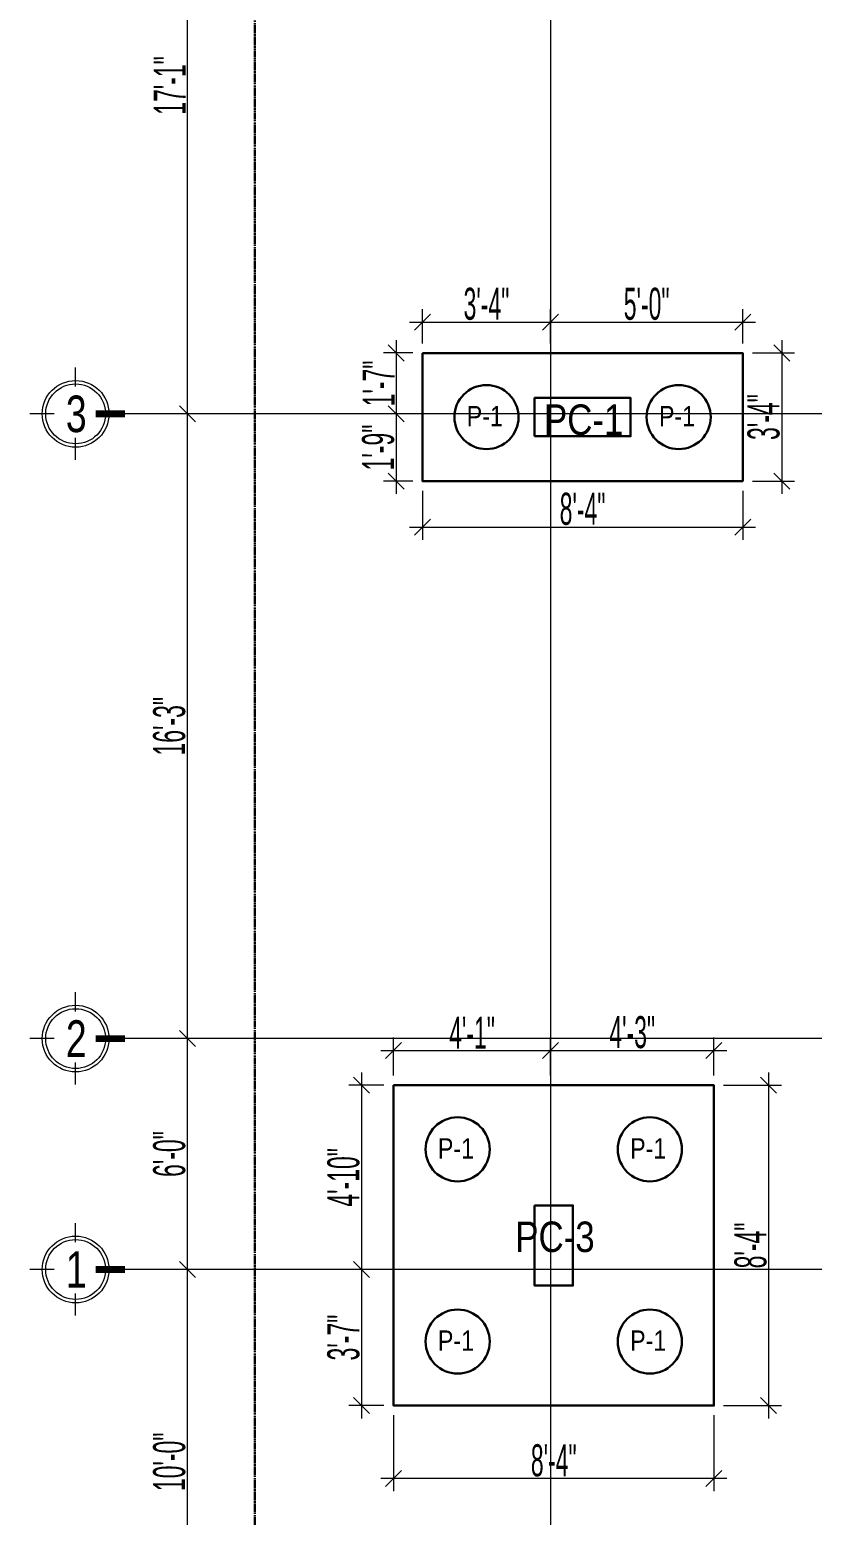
# Model space of a CAD drawing. Header units: inches. Extents: x 283072 to 301462, y 26630 to 62925.
# Drawn here: x 292628.7 to 292872.9, y 28750.4 to 29214.2 of the extents above; entities that cross this region are included whole.
import ezdxf

# ---------------------------------------------------------------- set-up
doc = ezdxf.new("R2010")
doc.units = ezdxf.units.IN
doc.header["$MEASUREMENT"] = 0
doc.header["$PDMODE"] = 2
for name, pattern in [('ACAD_ISO10W100', [18, 12, -3, 0, -3]), ('CENTER2', [1.125, 0.75, -0.125, 0.125, -0.125]), ('DASHDOT', [25.4, 12.7, -6.35, 0, -6.35])]:
    doc.linetypes.add(name, pattern=pattern)
doc.layers.get('0').update_dxf_attribs({"lineweight": 5})
for name, color, linetype, lineweight in [('BASE', 6, 'Continuous', 25), ('BUILDING_OUTER_P3', 1, 'Continuous', 35), ('column', 1, 'Continuous', 30), ('Dime.', 7, 'Continuous', 15), ('Dimension.', 7, 'Continuous', 5), ('E-D', 3, 'ACAD_ISO10W100', 20), ('Grid+Di', 194, 'CENTER2', 15), ('Pile-Anis', 1, 'Continuous', 30)]:
    doc.layers.add(name, color=color, linetype=linetype, lineweight=lineweight)
doc.styles.add('ltcnbt', font='swisscl.ttf', dxfattribs={"width": 0.7, "height": 10})
doc.styles.get("Standard").update_dxf_attribs({"font": 'ARIALN.TTF'})
doc.styles.add('style4', font='swisscl.ttf')
doc.dimstyles.new('SCALE-50', dxfattribs={"dimtxt": 9, "dimasz": 5, "dimexe": 4, "dimexo": 3, "dimgap": 0.5, "dimtad": 1, "dimdec": 0, "dimzin": 3, "dimdsep": 46, "dimlunit": 4, "dimtxsty": 'ltcnbt', "dimblk": 'OBLIQUE', "dimcen": 0.09375, "dimdle": 4, "dimclrd": 252, "dimclre": 252, "dimclrt": 7, "dimadec": 0, "dimazin": 0, "dimtfac": 1, "dimtdec": 0, "dimtofl": 0, "dimtmove": 1, "dimatfit": 3, "dimfxl": 3, "dimtolj": 1, "dimtzin": 0, "dimlwd": 15, "dimlwe": 15, "dimarcsym": 0})

# ---------------------------------------------------------------- blocks, each defined once
blk = doc.blocks.new('GN')
at = {"layer": 'Grid+Di', "color": 5, "linetype": 'ByBlock', "lineweight": 0}
for points in [[(0, 7.97), (0, 13.6)], [(-6.26, 0), (-13.44, 0)], [(0, -13.43), (0, -7.03)]]:
    blk.add_lwpolyline(points, dxfattribs=at)
at = {"layer": 'Grid+Di', "color": 5, "linetype": 'ByBlock', "lineweight": 0, "const_width": 2}
blk.add_lwpolyline([(14.47, 0), (5.86, 0)], dxfattribs=at)
at = {"layer": 'Grid+Di', "color": 5, "linetype": 'ByBlock'}
for radius in [9.76, 8.76]:
    blk.add_circle((0, 0), radius, dxfattribs=at)
blk = doc.blocks.new('_Oblique')
at = {"color": 0, "linetype": 'ByBlock', "lineweight": -2}
blk.add_line((-0.5, -0.5), (0.5, 0.5), dxfattribs=at)
blk = doc.blocks.new('*D412')
at = {"layer": 'Defpoints', "color": 0, "linetype": 'ByBlock', "lineweight": 30, "ltscale": 200, "transparency": 16777216}
for p in [(292677.87, 28827.16), (292698.92, 28827.16), (292698.92, 28707.08)]:
    blk.add_point(p, dxfattribs=at)
at = {"layer": 'Dimension.', "color": 252, "lineweight": 15, "ltscale": 200, "transparency": 16777216}
for p, q in [((292677.87, 28703.08), (292677.87, 28831.16)), ((292695.92, 28827.16), (292673.87, 28827.16)), ((292695.92, 28707.08), (292673.87, 28707.08))]:
    blk.add_line(p, q, dxfattribs=at)
at = {"layer": 'Dimension.', "color": 252, "linetype": 'ByBlock', "lineweight": 15, "ltscale": 200, "transparency": 16777216, "xscale": 5, "yscale": 5, "zscale": 5}
for p, rotation in [((292677.87, 28827.16), 90), ((292677.87, 28707.08), 270)]:
    blk.add_blockref('_Oblique', p, dxfattribs=dict(at, rotation=rotation))
at = {"layer": 'Dimension.', "color": 7, "linetype": 'ByBlock', "lineweight": 15, "ltscale": 200, "transparency": 16777216, "insert": (292672.25, 28767.12), "char_height": 10, "attachment_point": 5, "rotation": 90, "style": 'ltcnbt'}
blk.add_mtext('\\A1;10\'-0"', dxfattribs=at)
blk = doc.blocks.new('*D413')
at = {"layer": 'Defpoints', "color": 0, "linetype": 'ByBlock', "lineweight": 30, "ltscale": 200, "transparency": 16777216}
for p in [(292677.87, 28899.22), (292698.92, 28899.22), (292698.92, 28827.16)]:
    blk.add_point(p, dxfattribs=at)
at = {"layer": 'Dimension.', "color": 252, "lineweight": 15, "ltscale": 200, "transparency": 16777216}
for p, q in [((292695.92, 28899.22), (292673.87, 28899.22)), ((292677.87, 28823.16), (292677.87, 28903.22)), ((292695.92, 28827.16), (292673.87, 28827.16))]:
    blk.add_line(p, q, dxfattribs=at)
at = {"layer": 'Dimension.', "color": 252, "linetype": 'ByBlock', "lineweight": 15, "ltscale": 200, "transparency": 16777216, "xscale": 5, "yscale": 5, "zscale": 5}
for p, rotation in [((292677.87, 28899.22), 90), ((292677.87, 28827.16), 270)]:
    blk.add_blockref('_Oblique', p, dxfattribs=dict(at, rotation=rotation))
at = {"layer": 'Dimension.', "color": 7, "linetype": 'ByBlock', "lineweight": 15, "ltscale": 200, "transparency": 16777216, "insert": (292672.25, 28863.19), "char_height": 10, "attachment_point": 5, "rotation": 90, "style": 'ltcnbt'}
blk.add_mtext('\\A1;6\'-0"', dxfattribs=at)
blk = doc.blocks.new('*D414')
at = {"layer": 'Defpoints', "color": 0, "linetype": 'ByBlock', "lineweight": 30, "ltscale": 200, "transparency": 16777216}
for p in [(292677.87, 29094.24), (292698.92, 29094.24), (292698.92, 28899.22)]:
    blk.add_point(p, dxfattribs=at)
at = {"layer": 'Dimension.', "color": 252, "lineweight": 15, "ltscale": 200, "transparency": 16777216}
for p, q in [((292695.92, 29094.24), (292673.87, 29094.24)), ((292677.87, 28895.22), (292677.87, 29098.24)), ((292695.92, 28899.22), (292673.87, 28899.22))]:
    blk.add_line(p, q, dxfattribs=at)
at = {"layer": 'Dimension.', "color": 252, "linetype": 'ByBlock', "lineweight": 15, "ltscale": 200, "transparency": 16777216, "xscale": 5, "yscale": 5, "zscale": 5}
for p, rotation in [((292677.87, 29094.24), 90), ((292677.87, 28899.22), 270)]:
    blk.add_blockref('_Oblique', p, dxfattribs=dict(at, rotation=rotation))
at = {"layer": 'Dimension.', "color": 7, "linetype": 'ByBlock', "lineweight": 15, "ltscale": 200, "transparency": 16777216, "insert": (292672.24, 28996.73), "char_height": 10, "attachment_point": 5, "rotation": 90, "style": 'ltcnbt'}
blk.add_mtext('\\A1;16\'-3"', dxfattribs=at)
blk = doc.blocks.new('*D415')
at = {"layer": 'Defpoints', "color": 0, "linetype": 'ByBlock', "lineweight": 30, "ltscale": 200, "transparency": 16777216}
for p in [(292677.87, 29299.24), (292698.92, 29299.24), (292698.92, 29094.24)]:
    blk.add_point(p, dxfattribs=at)
at = {"layer": 'Dimension.', "color": 252, "lineweight": 15, "ltscale": 200, "transparency": 16777216}
for p, q in [((292677.87, 29090.24), (292677.87, 29303.24)), ((292695.92, 29299.24), (292673.87, 29299.24)), ((292695.92, 29094.24), (292673.87, 29094.24))]:
    blk.add_line(p, q, dxfattribs=at)
at = {"layer": 'Dimension.', "color": 252, "linetype": 'ByBlock', "lineweight": 15, "ltscale": 200, "transparency": 16777216, "xscale": 5, "yscale": 5, "zscale": 5}
for p, rotation in [((292677.87, 29299.24), 90), ((292677.87, 29094.24), 270)]:
    blk.add_blockref('_Oblique', p, dxfattribs=dict(at, rotation=rotation))
at = {"layer": 'Dimension.', "color": 7, "linetype": 'ByBlock', "lineweight": 15, "ltscale": 200, "transparency": 16777216, "insert": (292672.37, 29196.74), "char_height": 10, "attachment_point": 5, "rotation": 90, "style": 'ltcnbt'}
blk.add_mtext('\\A1;17\'-1"', dxfattribs=at)
blk = doc.blocks.new('WT43T2')
at = {"layer": 'column'}
for points in [[(293103.63, 46619.46), (293103.63, 46631.46), (293133.63, 46631.46), (293133.63, 46619.46)], [(293103.63, 46379.38), (293115.63, 46379.38), (293115.63, 46354.38), (293103.63, 46354.38)]]:
    blk.add_lwpolyline(points, close=True, dxfattribs=at)
blk = doc.blocks.new('*D369')
at = {"layer": 'Defpoints', "color": 0, "linetype": 'ByBlock', "lineweight": 30, "ltscale": 200, "transparency": 16777216}
for p in [(292791.23, 29122.91), (292751.23, 29113.24), (292791.23, 29113.24)]:
    blk.add_point(p, dxfattribs=at)
at = {"layer": 'Dimension.', "color": 252, "lineweight": 15, "ltscale": 200, "transparency": 16777216}
for p, q in [((292751.23, 29116.24), (292751.23, 29126.91)), ((292791.23, 29116.24), (292791.23, 29126.91)), ((292747.23, 29122.91), (292795.23, 29122.91))]:
    blk.add_line(p, q, dxfattribs=at)
at = {"layer": 'Dimension.', "color": 252, "linetype": 'ByBlock', "lineweight": 15, "ltscale": 200, "transparency": 16777216, "xscale": 5, "yscale": 5, "zscale": 5, "rotation": 180}
blk.add_blockref('_Oblique', (292751.23, 29122.91), dxfattribs=at)
at = {"layer": 'Dimension.', "color": 252, "linetype": 'ByBlock', "lineweight": 15, "ltscale": 200, "transparency": 16777216, "xscale": 5, "yscale": 5, "zscale": 5}
blk.add_blockref('_Oblique', (292791.23, 29122.91), dxfattribs=at)
at = {"layer": 'Dimension.', "color": 7, "linetype": 'ByBlock', "lineweight": 30, "ltscale": 200, "transparency": 16777216, "insert": (292771.23, 29128.54), "char_height": 10, "attachment_point": 5, "style": 'ltcnbt'}
blk.add_mtext('\\A1;3\'-4"', dxfattribs=at)
blk = doc.blocks.new('*D370')
at = {"layer": 'Defpoints', "color": 0, "linetype": 'ByBlock', "lineweight": 30, "ltscale": 200, "transparency": 16777216}
for p in [(292851.23, 29122.91), (292791.23, 29113.24), (292851.23, 29113.24)]:
    blk.add_point(p, dxfattribs=at)
at = {"layer": 'Dimension.', "color": 252, "lineweight": 15, "ltscale": 200, "transparency": 16777216}
for p, q in [((292791.23, 29116.24), (292791.23, 29126.91)), ((292851.23, 29116.24), (292851.23, 29126.91)), ((292787.23, 29122.91), (292855.23, 29122.91))]:
    blk.add_line(p, q, dxfattribs=at)
at = {"layer": 'Dimension.', "color": 252, "linetype": 'ByBlock', "lineweight": 15, "ltscale": 200, "transparency": 16777216, "xscale": 5, "yscale": 5, "zscale": 5, "rotation": 180}
blk.add_blockref('_Oblique', (292791.23, 29122.91), dxfattribs=at)
at = {"layer": 'Dimension.', "color": 252, "linetype": 'ByBlock', "lineweight": 15, "ltscale": 200, "transparency": 16777216, "xscale": 5, "yscale": 5, "zscale": 5}
blk.add_blockref('_Oblique', (292851.23, 29122.91), dxfattribs=at)
at = {"layer": 'Dimension.', "color": 7, "linetype": 'ByBlock', "lineweight": 30, "ltscale": 200, "transparency": 16777216, "insert": (292821.23, 29128.54), "char_height": 10, "attachment_point": 5, "style": 'ltcnbt'}
blk.add_mtext('\\A1;5\'-0"', dxfattribs=at)
blk = doc.blocks.new('*D371')
at = {"layer": 'Defpoints', "color": 0, "linetype": 'ByBlock', "lineweight": 30, "ltscale": 200, "transparency": 16777216}
for p in [(292751.23, 29113.24), (292743.07, 29094.24), (292751.23, 29094.24)]:
    blk.add_point(p, dxfattribs=at)
at = {"layer": 'Dimension.', "color": 252, "lineweight": 15, "ltscale": 200, "transparency": 16777216}
for p, q in [((292743.07, 29117.24), (292743.07, 29090.24)), ((292748.23, 29113.24), (292739.07, 29113.24)), ((292748.23, 29094.24), (292739.07, 29094.24))]:
    blk.add_line(p, q, dxfattribs=at)
at = {"layer": 'Dimension.', "color": 252, "linetype": 'ByBlock', "lineweight": 15, "ltscale": 200, "transparency": 16777216, "xscale": 5, "yscale": 5, "zscale": 5}
for p, rotation in [((292743.07, 29113.24), 90), ((292743.07, 29094.24), 270)]:
    blk.add_blockref('_Oblique', p, dxfattribs=dict(at, rotation=rotation))
at = {"layer": 'Dimension.', "color": 7, "linetype": 'ByBlock', "lineweight": 30, "ltscale": 200, "transparency": 16777216, "insert": (292737.57, 29103.74), "char_height": 10, "attachment_point": 5, "rotation": 90, "style": 'ltcnbt'}
blk.add_mtext('\\A1;1\'-7"', dxfattribs=at)
blk = doc.blocks.new('*D372')
at = {"layer": 'Defpoints', "color": 0, "linetype": 'ByBlock', "lineweight": 30, "ltscale": 200, "transparency": 16777216}
for p in [(292751.23, 29094.24), (292743.07, 29073.24), (292751.23, 29073.24)]:
    blk.add_point(p, dxfattribs=at)
at = {"layer": 'Dimension.', "color": 252, "lineweight": 15, "ltscale": 200, "transparency": 16777216}
for p, q in [((292748.23, 29094.24), (292739.07, 29094.24)), ((292743.07, 29098.24), (292743.07, 29069.24)), ((292748.23, 29073.24), (292739.07, 29073.24))]:
    blk.add_line(p, q, dxfattribs=at)
at = {"layer": 'Dimension.', "color": 252, "linetype": 'ByBlock', "lineweight": 15, "ltscale": 200, "transparency": 16777216, "xscale": 5, "yscale": 5, "zscale": 5}
for p, rotation in [((292743.07, 29094.24), 90), ((292743.07, 29073.24), 270)]:
    blk.add_blockref('_Oblique', p, dxfattribs=dict(at, rotation=rotation))
at = {"layer": 'Dimension.', "color": 7, "linetype": 'ByBlock', "lineweight": 30, "ltscale": 200, "transparency": 16777216, "insert": (292737.46, 29083.74), "char_height": 10, "attachment_point": 5, "rotation": 90, "style": 'ltcnbt'}
blk.add_mtext('\\A1;1\'-9"', dxfattribs=at)
blk = doc.blocks.new('*D373')
at = {"layer": 'Defpoints', "color": 0, "linetype": 'ByBlock', "lineweight": 30, "ltscale": 200, "transparency": 16777216}
for p in [(292851.23, 29113.24), (292851.23, 29073.24), (292863.39, 29073.24)]:
    blk.add_point(p, dxfattribs=at)
at = {"layer": 'Dimension.', "color": 252, "lineweight": 15, "ltscale": 200, "transparency": 16777216}
for p, q in [((292863.39, 29117.24), (292863.39, 29069.24)), ((292854.23, 29113.24), (292867.39, 29113.24)), ((292854.23, 29073.24), (292867.39, 29073.24))]:
    blk.add_line(p, q, dxfattribs=at)
at = {"layer": 'Dimension.', "color": 252, "linetype": 'ByBlock', "lineweight": 15, "ltscale": 200, "transparency": 16777216, "xscale": 5, "yscale": 5, "zscale": 5}
for p, rotation in [((292863.39, 29113.24), 90), ((292863.39, 29073.24), 270)]:
    blk.add_blockref('_Oblique', p, dxfattribs=dict(at, rotation=rotation))
at = {"layer": 'Dimension.', "color": 7, "linetype": 'ByBlock', "lineweight": 30, "ltscale": 200, "transparency": 16777216, "insert": (292857.77, 29093.24), "char_height": 10, "attachment_point": 5, "rotation": 90, "style": 'ltcnbt'}
blk.add_mtext('\\A1;3\'-4"', dxfattribs=at)
blk = doc.blocks.new('*D374')
at = {"layer": 'Defpoints', "color": 0, "linetype": 'ByBlock', "lineweight": 30, "ltscale": 200, "transparency": 16777216}
for p in [(292751.23, 29073.24), (292851.23, 29073.24), (292851.23, 29058.92)]:
    blk.add_point(p, dxfattribs=at)
at = {"layer": 'Dimension.', "color": 252, "lineweight": 15, "ltscale": 200, "transparency": 16777216}
for p, q in [((292751.23, 29070.24), (292751.23, 29054.92)), ((292851.23, 29070.24), (292851.23, 29054.92)), ((292747.23, 29058.92), (292855.23, 29058.92))]:
    blk.add_line(p, q, dxfattribs=at)
at = {"layer": 'Dimension.', "color": 252, "linetype": 'ByBlock', "lineweight": 15, "ltscale": 200, "transparency": 16777216, "xscale": 5, "yscale": 5, "zscale": 5, "rotation": 180}
blk.add_blockref('_Oblique', (292751.23, 29058.92), dxfattribs=at)
at = {"layer": 'Dimension.', "color": 252, "linetype": 'ByBlock', "lineweight": 15, "ltscale": 200, "transparency": 16777216, "xscale": 5, "yscale": 5, "zscale": 5}
blk.add_blockref('_Oblique', (292851.23, 29058.92), dxfattribs=at)
at = {"layer": 'Dimension.', "color": 7, "linetype": 'ByBlock', "lineweight": 30, "ltscale": 200, "transparency": 16777216, "insert": (292801.23, 29064.54), "char_height": 10, "attachment_point": 5, "style": 'ltcnbt'}
blk.add_mtext('\\A1;8\'-4"', dxfattribs=at)
blk = doc.blocks.new('*D388')
at = {"layer": 'Defpoints', "color": 0, "linetype": 'ByBlock', "lineweight": 30, "ltscale": 200, "transparency": 16777216}
for p in [(292791.23, 28895.56), (292742.23, 28884.66), (292791.23, 28884.66)]:
    blk.add_point(p, dxfattribs=at)
at = {"layer": 'Dimension.', "color": 252, "lineweight": 15, "ltscale": 200, "transparency": 16777216}
for p, q in [((292742.23, 28887.66), (292742.23, 28899.56)), ((292791.23, 28887.66), (292791.23, 28899.56)), ((292738.23, 28895.56), (292795.23, 28895.56))]:
    blk.add_line(p, q, dxfattribs=at)
at = {"layer": 'Dimension.', "color": 252, "linetype": 'ByBlock', "lineweight": 15, "ltscale": 200, "transparency": 16777216, "xscale": 5, "yscale": 5, "zscale": 5, "rotation": 180}
blk.add_blockref('_Oblique', (292742.23, 28895.56), dxfattribs=at)
at = {"layer": 'Dimension.', "color": 252, "linetype": 'ByBlock', "lineweight": 15, "ltscale": 200, "transparency": 16777216, "xscale": 5, "yscale": 5, "zscale": 5}
blk.add_blockref('_Oblique', (292791.23, 28895.56), dxfattribs=at)
at = {"layer": 'Dimension.', "color": 7, "linetype": 'ByBlock', "lineweight": 30, "ltscale": 200, "transparency": 16777216, "insert": (292766.73, 28901.06), "char_height": 10, "attachment_point": 5, "style": 'ltcnbt'}
blk.add_mtext('\\A1;4\'-1"', dxfattribs=at)
blk = doc.blocks.new('*D389')
at = {"layer": 'Defpoints', "color": 0, "linetype": 'ByBlock', "lineweight": 30, "ltscale": 200, "transparency": 16777216}
for p in [(292842.23, 28895.56), (292791.23, 28884.66), (292842.23, 28884.66)]:
    blk.add_point(p, dxfattribs=at)
at = {"layer": 'Dimension.', "color": 252, "lineweight": 15, "ltscale": 200, "transparency": 16777216}
for p, q in [((292791.23, 28887.66), (292791.23, 28899.56)), ((292842.23, 28887.66), (292842.23, 28899.56)), ((292787.23, 28895.56), (292846.23, 28895.56))]:
    blk.add_line(p, q, dxfattribs=at)
at = {"layer": 'Dimension.', "color": 252, "linetype": 'ByBlock', "lineweight": 15, "ltscale": 200, "transparency": 16777216, "xscale": 5, "yscale": 5, "zscale": 5, "rotation": 180}
blk.add_blockref('_Oblique', (292791.23, 28895.56), dxfattribs=at)
at = {"layer": 'Dimension.', "color": 252, "linetype": 'ByBlock', "lineweight": 15, "ltscale": 200, "transparency": 16777216, "xscale": 5, "yscale": 5, "zscale": 5}
blk.add_blockref('_Oblique', (292842.23, 28895.56), dxfattribs=at)
at = {"layer": 'Dimension.', "color": 7, "linetype": 'ByBlock', "lineweight": 30, "ltscale": 200, "transparency": 16777216, "insert": (292816.73, 28901.18), "char_height": 10, "attachment_point": 5, "style": 'ltcnbt'}
blk.add_mtext('\\A1;4\'-3"', dxfattribs=at)
blk = doc.blocks.new('*D390')
at = {"layer": 'Defpoints', "color": 0, "linetype": 'ByBlock', "lineweight": 30, "ltscale": 200, "transparency": 16777216}
for p in [(292742.23, 28884.66), (292732.23, 28827.16), (292742.23, 28827.16)]:
    blk.add_point(p, dxfattribs=at)
at = {"layer": 'Dimension.', "color": 252, "lineweight": 15, "ltscale": 200, "transparency": 16777216}
for p, q in [((292732.23, 28888.66), (292732.23, 28823.16)), ((292739.23, 28884.66), (292728.23, 28884.66)), ((292739.23, 28827.16), (292728.23, 28827.16))]:
    blk.add_line(p, q, dxfattribs=at)
at = {"layer": 'Dimension.', "color": 252, "linetype": 'ByBlock', "lineweight": 15, "ltscale": 200, "transparency": 16777216, "xscale": 5, "yscale": 5, "zscale": 5}
for p, rotation in [((292732.23, 28884.66), 90), ((292732.23, 28827.16), 270)]:
    blk.add_blockref('_Oblique', p, dxfattribs=dict(at, rotation=rotation))
at = {"layer": 'Dimension.', "color": 7, "linetype": 'ByBlock', "lineweight": 30, "ltscale": 200, "transparency": 16777216, "insert": (292726.61, 28855.91), "char_height": 10, "attachment_point": 5, "rotation": 90, "style": 'ltcnbt'}
blk.add_mtext('\\A1;4\'-10"', dxfattribs=at)
blk = doc.blocks.new('*D391')
at = {"layer": 'Defpoints', "color": 0, "linetype": 'ByBlock', "lineweight": 30, "ltscale": 200, "transparency": 16777216}
for p in [(292742.23, 28827.16), (292732.23, 28784.66), (292742.23, 28784.66)]:
    blk.add_point(p, dxfattribs=at)
at = {"layer": 'Dimension.', "color": 252, "lineweight": 15, "ltscale": 200, "transparency": 16777216}
for p, q in [((292732.23, 28831.16), (292732.23, 28780.66)), ((292739.23, 28827.16), (292728.23, 28827.16)), ((292739.23, 28784.66), (292728.23, 28784.66))]:
    blk.add_line(p, q, dxfattribs=at)
at = {"layer": 'Dimension.', "color": 252, "linetype": 'ByBlock', "lineweight": 15, "ltscale": 200, "transparency": 16777216, "xscale": 5, "yscale": 5, "zscale": 5}
for p, rotation in [((292732.23, 28827.16), 90), ((292732.23, 28784.66), 270)]:
    blk.add_blockref('_Oblique', p, dxfattribs=dict(at, rotation=rotation))
at = {"layer": 'Dimension.', "color": 7, "linetype": 'ByBlock', "lineweight": 30, "ltscale": 200, "transparency": 16777216, "insert": (292726.61, 28805.91), "char_height": 10, "attachment_point": 5, "rotation": 90, "style": 'ltcnbt'}
blk.add_mtext('\\A1;3\'-7"', dxfattribs=at)
blk = doc.blocks.new('*D392')
at = {"layer": 'Defpoints', "color": 0, "linetype": 'ByBlock', "lineweight": 30, "ltscale": 200, "transparency": 16777216}
for p in [(292842.23, 28884.66), (292842.23, 28784.66), (292859.31, 28784.66)]:
    blk.add_point(p, dxfattribs=at)
at = {"layer": 'Dimension.', "color": 252, "lineweight": 15, "ltscale": 200, "transparency": 16777216}
for p, q in [((292859.31, 28888.66), (292859.31, 28780.66)), ((292845.23, 28884.66), (292863.31, 28884.66)), ((292845.23, 28784.66), (292863.31, 28784.66))]:
    blk.add_line(p, q, dxfattribs=at)
at = {"layer": 'Dimension.', "color": 252, "linetype": 'ByBlock', "lineweight": 15, "ltscale": 200, "transparency": 16777216, "xscale": 5, "yscale": 5, "zscale": 5}
for p, rotation in [((292859.31, 28884.66), 90), ((292859.31, 28784.66), 270)]:
    blk.add_blockref('_Oblique', p, dxfattribs=dict(at, rotation=rotation))
at = {"layer": 'Dimension.', "color": 7, "linetype": 'ByBlock', "lineweight": 30, "ltscale": 200, "transparency": 16777216, "insert": (292853.69, 28834.66), "char_height": 10, "attachment_point": 5, "rotation": 90, "style": 'ltcnbt'}
blk.add_mtext('\\A1;8\'-4"', dxfattribs=at)
blk = doc.blocks.new('*D393')
at = {"layer": 'Defpoints', "color": 0, "linetype": 'ByBlock', "lineweight": 30, "ltscale": 200, "transparency": 16777216}
for p in [(292742.23, 28784.66), (292842.23, 28784.66), (292742.23, 28761.91)]:
    blk.add_point(p, dxfattribs=at)
at = {"layer": 'Dimension.', "color": 252, "lineweight": 15, "ltscale": 200, "transparency": 16777216}
for p, q in [((292742.23, 28781.66), (292742.23, 28757.91)), ((292842.23, 28781.66), (292842.23, 28757.91)), ((292846.23, 28761.91), (292738.23, 28761.91))]:
    blk.add_line(p, q, dxfattribs=at)
at = {"layer": 'Dimension.', "color": 252, "linetype": 'ByBlock', "lineweight": 15, "ltscale": 200, "transparency": 16777216, "xscale": 5, "yscale": 5, "zscale": 5, "rotation": 180}
blk.add_blockref('_Oblique', (292742.23, 28761.91), dxfattribs=at)
at = {"layer": 'Dimension.', "color": 252, "linetype": 'ByBlock', "lineweight": 15, "ltscale": 200, "transparency": 16777216, "xscale": 5, "yscale": 5, "zscale": 5}
blk.add_blockref('_Oblique', (292842.23, 28761.91), dxfattribs=at)
at = {"layer": 'Dimension.', "color": 7, "linetype": 'ByBlock', "lineweight": 30, "ltscale": 200, "transparency": 16777216, "insert": (292792.23, 28767.53), "char_height": 10, "attachment_point": 5, "style": 'ltcnbt'}
blk.add_mtext('\\A1;8\'-4"', dxfattribs=at)

msp = doc.modelspace()

# ---------------------------------------------------------------- linework, layer by layer
at = {"layer": 'BASE', "color": 156, "linetype": 'ByBlock', "lineweight": 30}
for points in [[(292751.23038, 29113.23511), (292851.23038, 29113.23511), (292851.23038, 29073.23511), (292751.23038, 29073.23511)], [(292742.23038, 28884.65655), (292842.23038, 28884.65655), (292842.23038, 28784.65655), (292742.23038, 28784.65655)]]:
    msp.add_lwpolyline(points, close=True, dxfattribs=at)
at = {"layer": 'BUILDING_OUTER_P3', "linetype": 'DASHDOT', "lineweight": 30, "ltscale": 0.02}
msp.add_line((292698.92011, 28707.07655), (292698.92011, 29862.07655), dxfattribs=at)
msp.add_line((292698.92011, 28707.07655), (292698.92011, 29862.07655), dxfattribs=at)
at = {"layer": 'Grid+Di', "linetype": 'ByBlock', "lineweight": 15, "ltscale": 200}
for p, q in [((292791.23038, 29910.5805), (292791.23038, 28644.47835)), ((293233.75505, 29094.23511), (292658.42321, 29094.23511)), ((293233.75505, 28899.21906), (292658.42321, 28899.21906)), ((293233.75505, 28827.15655), (292658.42321, 28827.15655))]:
    msp.add_line(p, q, dxfattribs=at)
at = {"layer": 'Pile-Anis', "linetype": 'ByBlock'}
for centre in [(292771.23038, 29093.23511), (292831.23038, 29093.23511), (292762.23038, 28864.65655), (292822.23038, 28864.65655), (292762.23038, 28804.65655), (292822.23038, 28804.65655)]:
    msp.add_circle(centre, 10, dxfattribs=at)

# ---------------------------------------------------------------- block references
at = {"layer": 'column', "linetype": 'ByBlock', "lineweight": 15}
msp.add_blockref('WT43T2', (-317.40262, -17532.22653), dxfattribs=at)
at = {"layer": 'Dime.', "xscale": 1.066601249971427, "yscale": 1.066601249971427, "zscale": 1.06660125}
for p in [(292642.98832, 29094.23511), (292642.98832, 28899.21906), (292642.98832, 28827.15655)]:
    msp.add_blockref('GN', p, dxfattribs=at)

# ---------------------------------------------------------------- texts
at = {"layer": 'Dime.', "style": 'style4'}
for s, p in [('3', (292639.93786, 29088.54087, 0.75826)), ('2', (292639.93786, 28893.52482, 0.75826)), ('1', (292639.93786, 28821.46232, 0.75826))]:
    msp.add_text(s, height=11.4075, dxfattribs=at).set_placement(p)
at = {"layer": 'E-D', "linetype": 'ByBlock'}
for s, height, p in [('P-1', 6.336, (292765.07174, 29090.36912)), ('PC-1', 9.504, (292789.17891, 29087.67799)), ('P-1', 6.336, (292825.07174, 29090.36912)), ('P-1', 6.336, (292756.07174, 28861.79057)), ('P-1', 6.336, (292816.07174, 28861.79057)), ('PC-3', 9.504, (292780.2174, 28832.61025)), ('P-1', 6.336, (292756.07174, 28801.79057)), ('P-1', 6.336, (292816.07174, 28801.79057))]:
    msp.add_text(s, height=height, dxfattribs=at).set_placement(p)

# ---------------------------------------------------------------- dimensions: what is measured, and where the dimension line sits
at = {"layer": 'Dimension.', "linetype": 'ByBlock', "lineweight": 15, "ltscale": 200}
for base, p1, p2, picture, middle in [((292677.86994, 29299.23511), (292698.92011, 29094.23511), (292698.92011, 29299.23511), '*D415', (292672.36994, 29196.73511)), ((292677.86994, 29094.23511), (292698.92011, 28899.21906), (292698.92011, 29094.23511), '*D414', (292672.24216, 28996.72708)), ((292677.86994, 28899.21906), (292698.92011, 28827.15655), (292698.92011, 28899.21906), '*D413', (292672.24871, 28863.18781)), ((292677.86994, 28827.15655), (292698.92011, 28707.07655), (292698.92011, 28827.15655), '*D412', (292672.24871, 28767.11655))]:
    dim = msp.add_linear_dim(base=base, p1=p1, p2=p2, angle=90, dimstyle='SCALE-50', dxfattribs=at)
    dim.commit()
    dim.dimension.update_dxf_attribs({"geometry": picture, "text_midpoint": middle})
at = {"layer": 'Dimension.', "color": 6, "linetype": 'ByBlock', "lineweight": 30, "ltscale": 200}
for base, p1, p2, picture, middle in [((292791.23038, 29122.91392), (292751.23038, 29113.23511), (292791.23038, 29113.23511), '*D369', (292771.23038, 29128.53515)), ((292851.23038, 29122.91392), (292791.23038, 29113.23511), (292851.23038, 29113.23511), '*D370', (292821.23038, 29128.53515)), ((292851.23038, 29058.92134), (292751.23038, 29073.23511), (292851.23038, 29073.23511), '*D374', (292801.23038, 29064.54257)), ((292791.23038, 28895.56305), (292742.23038, 28884.65655), (292791.23038, 28884.65655), '*D388', (292766.73038, 28901.06305)), ((292842.23038, 28895.56305), (292791.23038, 28884.65655), (292842.23038, 28884.65655), '*D389', (292816.73038, 28901.18428)), ((292742.23038, 28761.91152), (292842.23038, 28784.65655), (292742.23038, 28784.65655), '*D393', (292792.23038, 28767.53275))]:
    dim = msp.add_linear_dim(base=base, p1=p1, p2=p2, dimstyle='SCALE-50', dxfattribs=at)
    dim.commit()
    dim.dimension.update_dxf_attribs({"geometry": picture, "text_midpoint": middle})
for base, p1, p2, picture, middle in [((292743.07341, 29094.23511), (292751.23038, 29113.23511), (292751.23038, 29094.23511), '*D371', (292737.57341, 29103.73511)), ((292863.38812, 29073.23511), (292851.23038, 29113.23511), (292851.23038, 29073.23511), '*D373', (292857.76689, 29093.23511)), ((292743.07341, 29073.23511), (292751.23038, 29094.23511), (292751.23038, 29073.23511), '*D372', (292737.45873, 29083.73511)), ((292732.2342182737, 28827.1565537581), (292742.2303785213, 28884.6565537581), (292742.2303785213, 28827.1565537581), '*D390', (292726.6129862946, 28855.906553758)), ((292859.3063, 28784.65655), (292842.23038, 28884.65655), (292842.23038, 28784.65655), '*D392', (292853.68506, 28834.65655)), ((292732.2342182737, 28784.6565537581), (292742.2303785213, 28827.1565537581), (292742.2303785213, 28784.6565537581), '*D391', (292726.6129862946, 28805.906553758))]:
    dim = msp.add_linear_dim(base=base, p1=p1, p2=p2, angle=90, dimstyle='SCALE-50', dxfattribs=at)
    dim.commit()
    dim.dimension.update_dxf_attribs({"geometry": picture, "text_midpoint": middle})

doc.saveas('drawing.dxf')
